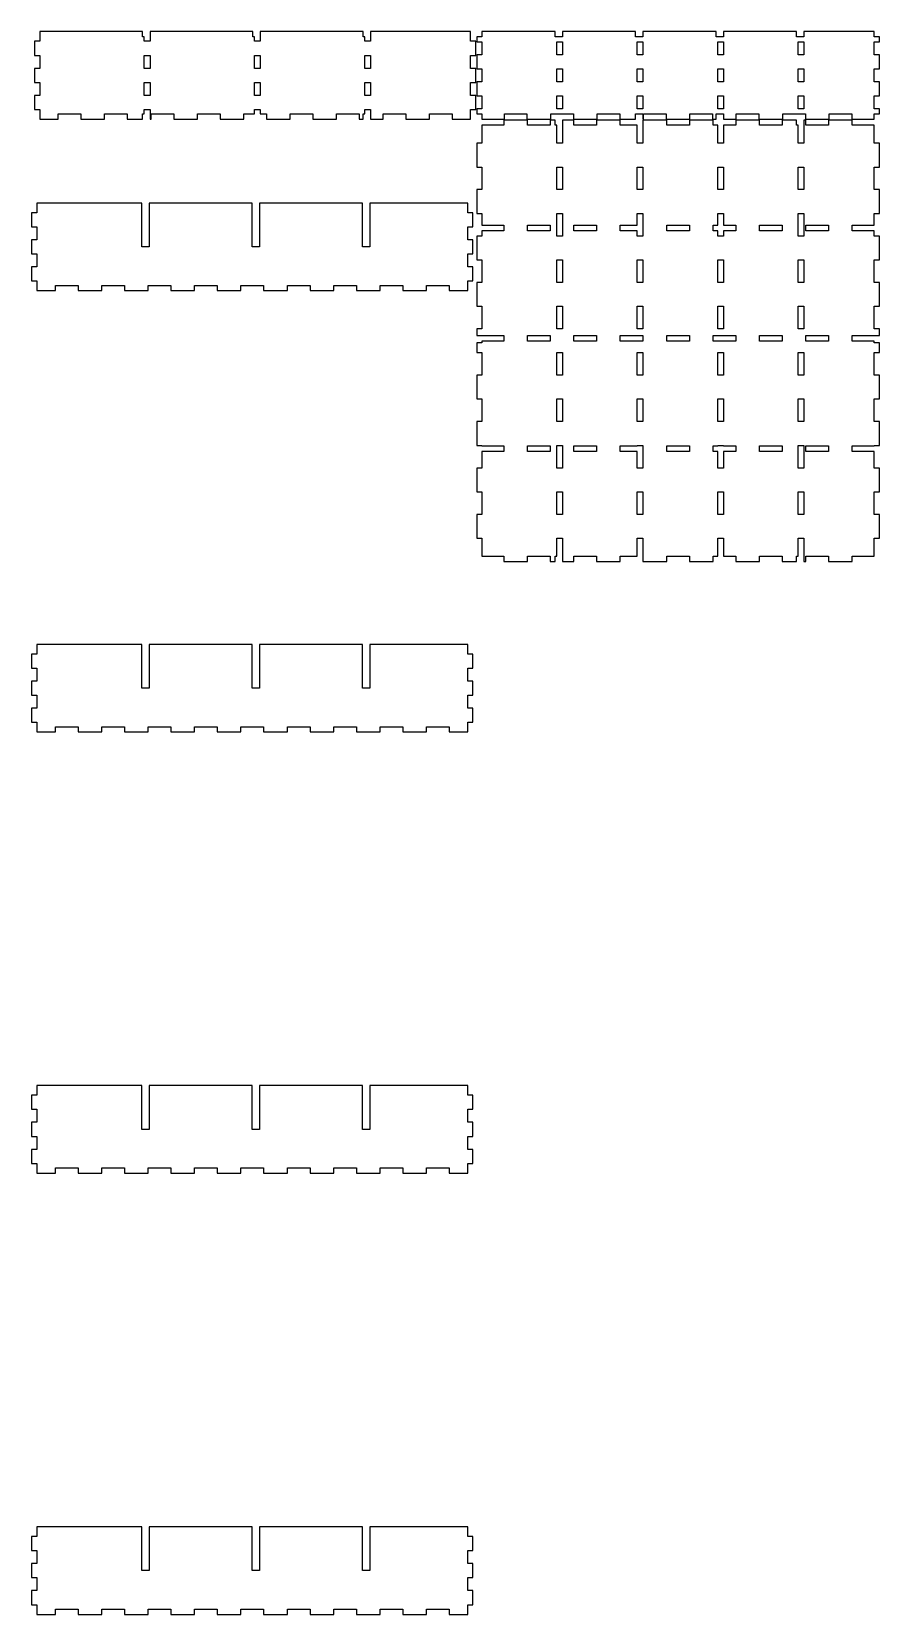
# Model space of a CAD drawing. Header units: metres. Extents: x -334 to 542, y -933 to -114.
# Drawn here: x -334 to 104, y -933 to -114 of the extents above; entities that cross this region are included whole.
import ezdxf

# ---------------------------------------------------------------- set-up
doc = ezdxf.new("R2010")
doc.units = ezdxf.units.M

msp = doc.modelspace()

# ---------------------------------------------------------------- linework, layer by layer
for p, q in [((-276.952, -114.125), (-330.215, -114.125)), ((-330.215, -114.125), (-330.215, -119.11)), ((-276.952, -116.785), (-276.952, -114.125)), ((-219.89, -114.125), (-273.152, -114.125)), ((-273.152, -114.125), (-273.152, -119.11)), ((-219.89, -116.785), (-219.89, -114.125)), ((-162.827, -114.125), (-216.09, -114.125)), ((-216.09, -114.125), (-216.09, -119.11)), ((-162.827, -116.785), (-162.827, -114.125)), ((-107.285, -114.125), (-159.027, -114.125)), ((-159.027, -114.125), (-159.027, -119.11)), ((-107.285, -119.11), (-107.285, -114.125)), ((-63.615, -114.125), (-101.465, -114.125)), ((-101.465, -114.125), (-101.465, -116.785)), ((-63.615, -116.785), (-63.615, -114.125)), ((-21.965, -114.125), (-59.815, -114.125)), ((-59.815, -114.125), (-59.815, -116.785)), ((-21.965, -116.785), (-21.965, -114.125)), ((19.685, -114.125), (-18.165, -114.125)), ((-18.165, -114.125), (-18.165, -116.785)), ((19.685, -116.785), (19.685, -114.125)), ((61.335, -114.125), (23.485, -114.125)), ((23.485, -114.125), (23.485, -116.785)), ((61.335, -116.785), (61.335, -114.125)), ((101.465, -114.125), (65.135, -114.125)), ((65.135, -114.125), (65.135, -116.785)), ((101.465, -116.785), (101.465, -114.125)), ((-330.215, -119.11), (-332.875, -119.11)), ((-332.875, -119.11), (-332.875, -126.39)), ((-276.092, -116.785), (-276.952, -116.785)), ((-276.092, -119.11), (-276.092, -116.785)), ((-273.152, -119.11), (-276.092, -119.11)), ((-219.03, -116.785), (-219.89, -116.785)), ((-219.03, -119.11), (-219.03, -116.785)), ((-216.09, -119.11), (-219.03, -119.11)), ((-161.967, -116.785), (-162.827, -116.785)), ((-161.967, -119.11), (-161.967, -116.785)), ((-159.027, -119.11), (-161.967, -119.11)), ((-104.625, -119.11), (-107.285, -119.11)), ((-104.625, -126.39), (-104.625, -119.11)), ((-101.465, -116.785), (-104.125, -116.785)), ((-104.125, -116.785), (-104.125, -119.39)), ((-104.125, -119.39), (-101.465, -119.39)), ((-101.465, -119.39), (-101.465, -126.11)), ((-59.815, -116.785), (-63.615, -116.785)), ((-62.755, -126.11), (-62.755, -119.39)), ((-62.755, -119.39), (-59.815, -119.39)), ((-59.815, -119.39), (-59.815, -126.11)), ((-18.165, -116.785), (-21.965, -116.785)), ((-21.105, -126.11), (-21.105, -119.39)), ((-21.105, -119.39), (-18.165, -119.39)), ((-18.165, -119.39), (-18.165, -126.11)), ((23.485, -116.785), (19.685, -116.785)), ((20.545, -126.11), (20.545, -119.39)), ((20.545, -119.39), (23.485, -119.39)), ((23.485, -119.39), (23.485, -126.11)), ((65.135, -116.785), (61.335, -116.785)), ((62.195, -126.11), (62.195, -119.39)), ((62.195, -119.39), (65.135, -119.39)), ((65.135, -119.39), (65.135, -126.11)), ((104.125, -116.785), (101.465, -116.785)), ((101.465, -126.11), (101.465, -119.39)), ((101.465, -119.39), (104.125, -119.39)), ((104.125, -119.39), (104.125, -116.785)), ((-332.875, -126.39), (-330.215, -126.39)), ((-330.215, -126.39), (-330.215, -133.11)), ((-276.092, -133.11), (-276.092, -126.39)), ((-276.092, -126.39), (-273.152, -126.39)), ((-273.152, -126.39), (-273.152, -133.11)), ((-219.03, -133.11), (-219.03, -126.39)), ((-219.03, -126.39), (-216.09, -126.39)), ((-216.09, -126.39), (-216.09, -133.11)), ((-161.967, -133.11), (-161.967, -126.39)), ((-161.967, -126.39), (-159.027, -126.39)), ((-159.027, -126.39), (-159.027, -133.11)), ((-107.285, -133.11), (-107.285, -126.39)), ((-107.285, -126.39), (-104.625, -126.39)), ((-101.465, -126.11), (-104.125, -126.11)), ((-104.125, -126.11), (-104.125, -133.39)), ((-59.815, -126.11), (-62.755, -126.11)), ((-18.165, -126.11), (-21.105, -126.11)), ((23.485, -126.11), (20.545, -126.11)), ((65.135, -126.11), (62.195, -126.11)), ((104.125, -126.11), (101.465, -126.11)), ((104.125, -133.39), (104.125, -126.11)), ((-330.215, -133.11), (-332.875, -133.11)), ((-332.875, -133.11), (-332.875, -140.39)), ((-273.152, -133.11), (-276.092, -133.11)), ((-216.09, -133.11), (-219.03, -133.11)), ((-159.027, -133.11), (-161.967, -133.11)), ((-104.625, -133.11), (-107.285, -133.11)), ((-104.625, -140.39), (-104.625, -133.11)), ((-104.125, -133.39), (-101.465, -133.39)), ((-101.465, -133.39), (-101.465, -140.11)), ((-62.755, -140.11), (-62.755, -133.39)), ((-62.755, -133.39), (-59.815, -133.39)), ((-59.815, -133.39), (-59.815, -140.11)), ((-21.105, -140.11), (-21.105, -133.39)), ((-21.105, -133.39), (-18.165, -133.39)), ((-18.165, -133.39), (-18.165, -140.11)), ((20.545, -140.11), (20.545, -133.39)), ((20.545, -133.39), (23.485, -133.39)), ((23.485, -133.39), (23.485, -140.11)), ((62.195, -140.11), (62.195, -133.39)), ((62.195, -133.39), (65.135, -133.39)), ((65.135, -133.39), (65.135, -140.11)), ((101.465, -140.11), (101.465, -133.39)), ((101.465, -133.39), (104.125, -133.39)), ((-332.875, -140.39), (-330.215, -140.39)), ((-330.215, -147.11), (-332.875, -147.11)), ((-332.875, -147.11), (-332.875, -154.39)), ((-330.215, -140.39), (-330.215, -147.11)), ((-276.092, -147.11), (-276.092, -140.39)), ((-276.092, -140.39), (-273.152, -140.39)), ((-273.152, -147.11), (-276.092, -147.11)), ((-273.152, -140.39), (-273.152, -147.11)), ((-219.03, -147.11), (-219.03, -140.39)), ((-219.03, -140.39), (-216.09, -140.39)), ((-216.09, -147.11), (-219.03, -147.11)), ((-216.09, -140.39), (-216.09, -147.11)), ((-161.967, -147.11), (-161.967, -140.39)), ((-161.967, -140.39), (-159.027, -140.39)), ((-159.027, -147.11), (-161.967, -147.11)), ((-159.027, -140.39), (-159.027, -147.11)), ((-107.285, -147.11), (-107.285, -140.39)), ((-107.285, -140.39), (-104.625, -140.39)), ((-104.625, -147.11), (-107.285, -147.11)), ((-104.625, -154.39), (-104.625, -147.11)), ((-101.465, -140.11), (-104.125, -140.11)), ((-104.125, -140.11), (-104.125, -147.39)), ((-59.815, -140.11), (-62.755, -140.11)), ((-18.165, -140.11), (-21.105, -140.11)), ((23.485, -140.11), (20.545, -140.11)), ((65.135, -140.11), (62.195, -140.11)), ((104.125, -140.11), (101.465, -140.11)), ((104.125, -147.39), (104.125, -140.11)), ((-332.875, -154.39), (-330.215, -154.39)), ((-330.215, -154.39), (-330.215, -159.375)), ((-276.092, -156.715), (-276.092, -154.39)), ((-276.092, -154.39), (-273.152, -154.39)), ((-273.152, -154.39), (-273.152, -159.375)), ((-219.03, -156.715), (-219.03, -154.39)), ((-219.03, -154.39), (-216.09, -154.39)), ((-216.09, -154.39), (-216.09, -156.715)), ((-161.967, -156.715), (-161.967, -154.39)), ((-161.967, -154.39), (-159.027, -154.39)), ((-159.027, -154.39), (-159.027, -159.375)), ((-107.285, -159.375), (-107.285, -154.39)), ((-107.285, -154.39), (-104.625, -154.39)), ((-104.125, -147.39), (-101.465, -147.39)), ((-101.465, -154.11), (-104.125, -154.11)), ((-104.125, -154.11), (-104.125, -156.715)), ((-101.465, -147.39), (-101.465, -154.11)), ((-62.755, -154.11), (-62.755, -147.39)), ((-62.755, -147.39), (-59.815, -147.39)), ((-59.815, -154.11), (-62.755, -154.11)), ((-59.815, -147.39), (-59.815, -154.11)), ((-21.105, -154.11), (-21.105, -147.39)), ((-21.105, -147.39), (-18.165, -147.39)), ((-18.165, -154.11), (-21.105, -154.11)), ((-18.165, -147.39), (-18.165, -154.11)), ((20.545, -154.11), (20.545, -147.39)), ((20.545, -147.39), (23.485, -147.39)), ((23.485, -154.11), (20.545, -154.11)), ((23.485, -147.39), (23.485, -154.11)), ((62.195, -154.11), (62.195, -147.39)), ((62.195, -147.39), (65.135, -147.39)), ((65.135, -154.11), (62.195, -154.11)), ((65.135, -147.39), (65.135, -154.11)), ((101.465, -154.11), (101.465, -147.39)), ((101.465, -147.39), (104.125, -147.39)), ((104.125, -154.11), (101.465, -154.11)), ((104.125, -156.715), (104.125, -154.11)), ((-330.215, -159.375), (-320.61, -159.375)), ((-320.61, -156.715), (-308.89, -156.715)), ((-320.61, -159.375), (-320.61, -156.715)), ((-308.89, -156.715), (-308.89, -159.375)), ((-308.89, -159.375), (-296.61, -159.375)), ((-296.61, -159.375), (-296.61, -156.715)), ((-296.61, -156.715), (-284.89, -156.715)), ((-284.89, -156.715), (-284.89, -159.375)), ((-284.89, -159.375), (-276.952, -159.375)), ((-276.952, -159.375), (-276.952, -156.715)), ((-276.952, -156.715), (-276.092, -156.715)), ((-273.152, -159.375), (-272.61, -159.375)), ((-272.61, -159.375), (-272.61, -156.715)), ((-272.61, -156.715), (-260.89, -156.715)), ((-260.89, -156.715), (-260.89, -159.375)), ((-260.89, -159.375), (-248.61, -159.375)), ((-248.61, -159.375), (-248.61, -156.715)), ((-248.61, -156.715), (-236.89, -156.715)), ((-236.89, -156.715), (-236.89, -159.375)), ((-236.89, -159.375), (-224.61, -159.375)), ((-224.61, -159.375), (-224.61, -156.715)), ((-224.61, -156.715), (-219.03, -156.715)), ((-216.09, -156.715), (-212.89, -156.715)), ((-212.89, -156.715), (-212.89, -159.375)), ((-212.89, -159.375), (-200.61, -159.375)), ((-200.61, -159.375), (-200.61, -156.715)), ((-200.61, -156.715), (-188.89, -156.715)), ((-188.89, -156.715), (-188.89, -159.375)), ((-188.89, -159.375), (-176.61, -159.375)), ((-176.61, -159.375), (-176.61, -156.715)), ((-176.61, -156.715), (-164.89, -156.715)), ((-164.89, -156.715), (-164.89, -159.375)), ((-164.89, -159.375), (-162.827, -159.375)), ((-162.827, -159.375), (-162.827, -156.715)), ((-162.827, -156.715), (-161.967, -156.715)), ((-159.027, -159.375), (-152.61, -159.375)), ((-152.61, -159.375), (-152.61, -156.715)), ((-152.61, -156.715), (-140.89, -156.715)), ((-140.89, -156.715), (-140.89, -159.375)), ((-140.89, -159.375), (-128.61, -159.375)), ((-128.61, -159.375), (-128.61, -156.715)), ((-128.61, -156.715), (-116.89, -156.715)), ((-116.89, -156.715), (-116.89, -159.375)), ((-116.89, -159.375), (-107.285, -159.375)), ((-104.125, -156.715), (-101.465, -156.715)), ((-101.465, -156.715), (-101.465, -159.375)), ((-101.465, -159.375), (-89.86, -159.375)), ((-90.14, -162.535), (-101.465, -162.535)), ((-101.465, -162.535), (-101.465, -171.86)), ((-77.86, -159.875), (-90.14, -159.875)), ((-90.14, -159.875), (-90.14, -162.535)), ((-89.86, -156.715), (-78.14, -156.715)), ((-89.86, -159.375), (-89.86, -156.715)), ((-78.14, -156.715), (-78.14, -159.375)), ((-78.14, -159.375), (-65.86, -159.375)), ((-77.86, -162.535), (-77.86, -159.875)), ((-66.14, -162.535), (-77.86, -162.535)), ((-63.615, -159.875), (-66.14, -159.875)), ((-66.14, -159.875), (-66.14, -162.535)), ((-65.86, -159.375), (-65.86, -156.715)), ((-65.86, -156.715), (-54.14, -156.715)), ((-63.615, -162.535), (-63.615, -159.875)), ((-62.755, -162.535), (-63.615, -162.535)), ((-62.755, -171.86), (-62.755, -162.535)), ((-53.86, -159.875), (-59.815, -159.875)), ((-59.815, -159.875), (-59.815, -171.86)), ((-54.14, -156.715), (-54.14, -159.375)), ((-54.14, -159.375), (-41.86, -159.375)), ((-53.86, -162.535), (-53.86, -159.875)), ((-42.14, -162.535), (-53.86, -162.535)), ((-29.86, -159.875), (-42.14, -159.875)), ((-42.14, -159.875), (-42.14, -162.535)), ((-41.86, -159.375), (-41.86, -156.715)), ((-41.86, -156.715), (-30.14, -156.715)), ((-30.14, -156.715), (-30.14, -159.375)), ((-30.14, -159.375), (-21.965, -159.375)), ((-29.86, -162.535), (-29.86, -159.875)), ((-21.105, -162.535), (-29.86, -162.535)), ((-21.965, -159.375), (-21.965, -156.715)), ((-21.965, -156.715), (-18.165, -156.715)), ((-21.105, -171.86), (-21.105, -162.535)), ((-18.165, -156.715), (-18.165, -159.375)), ((-18.165, -159.375), (-17.86, -159.375)), ((-18.14, -162.535), (-18.165, -162.535)), ((-18.165, -162.535), (-18.165, -171.86)), ((-5.86, -159.875), (-18.14, -159.875)), ((-18.14, -159.875), (-18.14, -162.535)), ((-17.86, -159.375), (-17.86, -156.715)), ((-17.86, -156.715), (-6.14, -156.715)), ((-6.14, -156.715), (-6.14, -159.375)), ((-6.14, -159.375), (6.14, -159.375)), ((-5.86, -162.535), (-5.86, -159.875)), ((5.86, -162.535), (-5.86, -162.535)), ((18.14, -159.875), (5.86, -159.875)), ((5.86, -159.875), (5.86, -162.535)), ((6.14, -159.375), (6.14, -156.715)), ((6.14, -156.715), (17.86, -156.715)), ((17.86, -156.715), (17.86, -159.375)), ((17.86, -159.375), (19.685, -159.375)), ((18.14, -162.535), (18.14, -159.875)), ((20.545, -162.535), (18.14, -162.535)), ((19.685, -159.375), (19.685, -156.715)), ((19.685, -156.715), (23.485, -156.715)), ((20.545, -171.86), (20.545, -162.535)), ((23.485, -156.715), (23.485, -159.375)), ((23.485, -159.375), (30.14, -159.375)), ((29.86, -162.535), (23.485, -162.535)), ((23.485, -162.535), (23.485, -171.86)), ((42.14, -159.875), (29.86, -159.875)), ((29.86, -159.875), (29.86, -162.535)), ((30.14, -159.375), (30.14, -156.715)), ((30.14, -156.715), (41.86, -156.715)), ((41.86, -156.715), (41.86, -159.375)), ((41.86, -159.375), (54.14, -159.375)), ((42.14, -162.535), (42.14, -159.875)), ((53.86, -162.535), (42.14, -162.535)), ((61.335, -159.875), (53.86, -159.875)), ((53.86, -159.875), (53.86, -162.535)), ((54.14, -159.375), (54.14, -156.715)), ((54.14, -156.715), (65.86, -156.715)), ((61.335, -162.535), (61.335, -159.875)), ((62.195, -162.535), (61.335, -162.535)), ((62.195, -171.86), (62.195, -162.535)), ((66.14, -159.875), (65.135, -159.875)), ((65.135, -159.875), (65.135, -171.86)), ((65.86, -156.715), (65.86, -159.375)), ((65.86, -159.375), (78.14, -159.375)), ((66.14, -162.535), (66.14, -159.875)), ((77.86, -162.535), (66.14, -162.535)), ((90.14, -159.875), (77.86, -159.875)), ((77.86, -159.875), (77.86, -162.535)), ((78.14, -159.375), (78.14, -156.715)), ((78.14, -156.715), (89.86, -156.715)), ((89.86, -156.715), (89.86, -159.375)), ((89.86, -159.375), (101.465, -159.375)), ((90.14, -162.535), (90.14, -159.875)), ((101.465, -162.535), (90.14, -162.535)), ((101.465, -159.375), (101.465, -156.715)), ((101.465, -156.715), (104.125, -156.715)), ((101.465, -171.86), (101.465, -162.535)), ((-101.465, -171.86), (-104.125, -171.86)), ((-104.125, -171.86), (-104.125, -184.14)), ((-59.815, -171.86), (-62.755, -171.86)), ((-18.165, -171.86), (-21.105, -171.86)), ((23.485, -171.86), (20.545, -171.86)), ((65.135, -171.86), (62.195, -171.86)), ((104.125, -171.86), (101.465, -171.86)), ((104.125, -184.14), (104.125, -171.86)), ((-104.125, -184.14), (-101.465, -184.14)), ((-101.465, -184.14), (-101.465, -195.86)), ((-62.755, -195.86), (-62.755, -184.14)), ((-62.755, -184.14), (-59.815, -184.14)), ((-59.815, -184.14), (-59.815, -195.86)), ((-21.105, -195.86), (-21.105, -184.14)), ((-21.105, -184.14), (-18.165, -184.14)), ((-18.165, -184.14), (-18.165, -195.86)), ((20.545, -195.86), (20.545, -184.14)), ((20.545, -184.14), (23.485, -184.14)), ((23.485, -184.14), (23.485, -195.86)), ((62.195, -195.86), (62.195, -184.14)), ((62.195, -184.14), (65.135, -184.14)), ((65.135, -184.14), (65.135, -195.86)), ((101.465, -195.86), (101.465, -184.14)), ((101.465, -184.14), (104.125, -184.14)), ((-101.465, -195.86), (-104.125, -195.86)), ((-104.125, -195.86), (-104.125, -208.14)), ((-59.815, -195.86), (-62.755, -195.86)), ((-18.165, -195.86), (-21.105, -195.86)), ((23.485, -195.86), (20.545, -195.86)), ((65.135, -195.86), (62.195, -195.86)), ((104.125, -195.86), (101.465, -195.86)), ((104.125, -208.14), (104.125, -195.86)), ((-277.312, -202.825), (-331.715, -202.825)), ((-331.715, -202.825), (-331.715, -207.81)), ((-277.312, -225.45), (-277.312, -202.825)), ((-220.25, -202.825), (-273.512, -202.825)), ((-273.512, -202.825), (-273.512, -225.45)), ((-220.25, -225.45), (-220.25, -202.825)), ((-163.188, -202.825), (-216.45, -202.825)), ((-216.45, -202.825), (-216.45, -225.45)), ((-163.188, -225.45), (-163.188, -202.825)), ((-108.785, -202.825), (-159.388, -202.825)), ((-159.388, -202.825), (-159.388, -225.45)), ((-108.785, -207.81), (-108.785, -202.825)), ((-331.715, -207.81), (-334.375, -207.81)), ((-334.375, -207.81), (-334.375, -215.09)), ((-106.125, -207.81), (-108.785, -207.81)), ((-106.125, -215.09), (-106.125, -207.81)), ((-104.125, -208.14), (-101.465, -208.14)), ((-101.465, -208.14), (-101.465, -214.277)), ((-62.755, -219.86), (-62.755, -208.14)), ((-62.755, -208.14), (-59.815, -208.14)), ((-59.815, -208.14), (-59.815, -219.86)), ((-21.105, -214.277), (-21.105, -208.14)), ((-21.105, -208.14), (-18.165, -208.14)), ((-18.165, -208.14), (-18.165, -214.277)), ((20.545, -214.277), (20.545, -208.14)), ((20.545, -208.14), (23.485, -208.14)), ((23.485, -208.14), (23.485, -214.277)), ((62.195, -219.86), (62.195, -208.14)), ((62.195, -208.14), (65.135, -208.14)), ((65.135, -208.14), (65.135, -219.86)), ((101.465, -214.278), (101.465, -208.14)), ((101.465, -208.14), (104.125, -208.14)), ((-334.375, -215.09), (-331.715, -215.09)), ((-331.715, -215.09), (-331.715, -221.81)), ((-108.785, -221.81), (-108.785, -215.09)), ((-108.785, -215.09), (-106.125, -215.09)), ((-101.465, -219.86), (-104.125, -219.86)), ((-104.125, -219.86), (-104.125, -232.14)), ((-101.465, -214.277), (-90.14, -214.277)), ((-90.14, -217.217), (-101.465, -217.217)), ((-101.465, -217.217), (-101.465, -219.86)), ((-90.14, -214.277), (-90.14, -217.217)), ((-77.86, -217.217), (-77.86, -214.277)), ((-77.86, -214.277), (-66.14, -214.277)), ((-66.14, -217.217), (-77.86, -217.217)), ((-66.14, -214.277), (-66.14, -217.217)), ((-59.815, -219.86), (-62.755, -219.86)), ((-53.86, -217.217), (-53.86, -214.277)), ((-53.86, -214.277), (-42.14, -214.277)), ((-42.14, -217.217), (-53.86, -217.217)), ((-42.14, -214.277), (-42.14, -217.217)), ((-29.86, -217.217), (-29.86, -214.277)), ((-29.86, -214.277), (-21.105, -214.277)), ((-21.105, -217.217), (-29.86, -217.217)), ((-21.105, -219.86), (-21.105, -217.217)), ((-18.165, -219.86), (-21.105, -219.86)), ((-18.165, -214.277), (-18.14, -214.277)), ((-18.14, -217.217), (-18.165, -217.217)), ((-18.165, -217.217), (-18.165, -219.86)), ((-18.14, -214.277), (-18.14, -217.217)), ((-5.86, -217.217), (-5.86, -214.277)), ((-5.86, -214.277), (5.86, -214.277)), ((5.86, -217.217), (-5.86, -217.217)), ((5.86, -214.277), (5.86, -217.217)), ((18.14, -217.217), (18.14, -214.277)), ((18.14, -214.277), (20.545, -214.277)), ((20.545, -217.217), (18.14, -217.217)), ((20.545, -219.86), (20.545, -217.217)), ((23.485, -219.86), (20.545, -219.86)), ((23.485, -214.277), (29.86, -214.277)), ((29.86, -217.217), (23.485, -217.217)), ((23.485, -217.217), (23.485, -219.86)), ((29.86, -214.277), (29.86, -217.217)), ((42.14, -217.217), (42.14, -214.277)), ((42.14, -214.277), (53.86, -214.277)), ((53.86, -217.217), (42.14, -217.217)), ((53.86, -214.277), (53.86, -217.217)), ((65.135, -219.86), (62.195, -219.86)), ((66.14, -217.217), (66.14, -214.278)), ((66.14, -214.278), (77.86, -214.278)), ((77.86, -217.217), (66.14, -217.217)), ((77.86, -214.278), (77.86, -217.217)), ((90.14, -217.217), (90.14, -214.278)), ((90.14, -214.278), (101.465, -214.278)), ((101.465, -217.217), (90.14, -217.217)), ((101.465, -219.86), (101.465, -217.217)), ((104.125, -219.86), (101.465, -219.86)), ((104.125, -232.14), (104.125, -219.86)), ((-331.715, -221.81), (-334.375, -221.81)), ((-334.375, -221.81), (-334.375, -229.09)), ((-334.375, -229.09), (-331.715, -229.09)), ((-331.715, -229.09), (-331.715, -235.81)), ((-273.512, -225.45), (-277.312, -225.45)), ((-216.45, -225.45), (-220.25, -225.45)), ((-159.388, -225.45), (-163.188, -225.45)), ((-106.125, -221.81), (-108.785, -221.81)), ((-108.785, -235.81), (-108.785, -229.09)), ((-108.785, -229.09), (-106.125, -229.09)), ((-106.125, -229.09), (-106.125, -221.81)), ((-331.715, -235.81), (-334.375, -235.81)), ((-334.375, -235.81), (-334.375, -243.09)), ((-106.125, -235.81), (-108.785, -235.81)), ((-106.125, -243.09), (-106.125, -235.81)), ((-104.125, -232.14), (-101.465, -232.14)), ((-101.465, -232.14), (-101.465, -243.86)), ((-62.755, -243.86), (-62.755, -232.14)), ((-62.755, -232.14), (-59.815, -232.14)), ((-59.815, -232.14), (-59.815, -243.86)), ((-21.105, -243.86), (-21.105, -232.14)), ((-21.105, -232.14), (-18.165, -232.14)), ((-18.165, -232.14), (-18.165, -243.86)), ((20.545, -243.86), (20.545, -232.14)), ((20.545, -232.14), (23.485, -232.14)), ((23.485, -232.14), (23.485, -243.86)), ((62.195, -243.86), (62.195, -232.14)), ((62.195, -232.14), (65.135, -232.14)), ((65.135, -232.14), (65.135, -243.86)), ((101.465, -243.86), (101.465, -232.14)), ((101.465, -232.14), (104.125, -232.14)), ((-334.375, -243.09), (-331.715, -243.09)), ((-331.715, -243.09), (-331.715, -248.075)), ((-322.11, -245.415), (-310.39, -245.415)), ((-322.11, -248.075), (-322.11, -245.415)), ((-310.39, -245.415), (-310.39, -248.075)), ((-298.11, -248.075), (-298.11, -245.415)), ((-298.11, -245.415), (-286.39, -245.415)), ((-286.39, -245.415), (-286.39, -248.075)), ((-274.11, -248.075), (-274.11, -245.415)), ((-274.11, -245.415), (-262.39, -245.415)), ((-262.39, -245.415), (-262.39, -248.075)), ((-250.11, -248.075), (-250.11, -245.415)), ((-250.11, -245.415), (-238.39, -245.415)), ((-238.39, -245.415), (-238.39, -248.075)), ((-226.11, -248.075), (-226.11, -245.415)), ((-226.11, -245.415), (-214.39, -245.415)), ((-214.39, -245.415), (-214.39, -248.075)), ((-202.11, -248.075), (-202.11, -245.415)), ((-202.11, -245.415), (-190.39, -245.415)), ((-190.39, -245.415), (-190.39, -248.075)), ((-178.11, -248.075), (-178.11, -245.415)), ((-178.11, -245.415), (-166.39, -245.415)), ((-166.39, -245.415), (-166.39, -248.075)), ((-154.11, -248.075), (-154.11, -245.415)), ((-154.11, -245.415), (-142.39, -245.415)), ((-142.39, -245.415), (-142.39, -248.075)), ((-130.11, -248.075), (-130.11, -245.415)), ((-130.11, -245.415), (-118.39, -245.415)), ((-118.39, -245.415), (-118.39, -248.075)), ((-108.785, -248.075), (-108.785, -243.09)), ((-108.785, -243.09), (-106.125, -243.09)), ((-101.465, -243.86), (-104.125, -243.86)), ((-104.125, -243.86), (-104.125, -256.14)), ((-59.815, -243.86), (-62.755, -243.86)), ((-18.165, -243.86), (-21.105, -243.86)), ((23.485, -243.86), (20.545, -243.86)), ((65.135, -243.86), (62.195, -243.86)), ((104.125, -243.86), (101.465, -243.86)), ((104.125, -256.14), (104.125, -243.86)), ((-331.715, -248.075), (-322.11, -248.075)), ((-310.39, -248.075), (-298.11, -248.075)), ((-286.39, -248.075), (-274.11, -248.075)), ((-262.39, -248.075), (-250.11, -248.075)), ((-238.39, -248.075), (-226.11, -248.075)), ((-214.39, -248.075), (-202.11, -248.075)), ((-190.39, -248.075), (-178.11, -248.075)), ((-166.39, -248.075), (-154.11, -248.075)), ((-142.39, -248.075), (-130.11, -248.075)), ((-118.39, -248.075), (-108.785, -248.075)), ((-104.125, -256.14), (-101.465, -256.14)), ((-101.465, -256.14), (-101.465, -267.86)), ((-62.755, -267.86), (-62.755, -256.14)), ((-62.755, -256.14), (-59.815, -256.14)), ((-59.815, -256.14), (-59.815, -267.86)), ((-21.105, -267.86), (-21.105, -256.14)), ((-21.105, -256.14), (-18.165, -256.14)), ((-18.165, -256.14), (-18.165, -267.86)), ((20.545, -267.86), (20.545, -256.14)), ((20.545, -256.14), (23.485, -256.14)), ((23.485, -256.14), (23.485, -267.86)), ((62.195, -267.86), (62.195, -256.14)), ((62.195, -256.14), (65.135, -256.14)), ((65.135, -256.14), (65.135, -267.86)), ((101.465, -267.86), (101.465, -256.14)), ((101.465, -256.14), (104.125, -256.14)), ((-101.465, -267.86), (-104.125, -267.86)), ((-104.125, -267.86), (-104.125, -271.34)), ((-59.815, -267.86), (-62.755, -267.86)), ((-18.165, -267.86), (-21.105, -267.86)), ((23.485, -267.86), (20.545, -267.86)), ((65.135, -267.86), (62.195, -267.86)), ((104.125, -267.86), (101.465, -267.86)), ((104.125, -271.34), (104.125, -267.86)), ((-104.125, -271.34), (-90.14, -271.34)), ((-101.465, -275.14), (-104.125, -275.14)), ((-104.125, -275.14), (-104.125, -280.14)), ((-90.14, -274.28), (-101.465, -274.28)), ((-101.465, -274.28), (-101.465, -275.14)), ((-90.14, -271.34), (-90.14, -274.28)), ((-77.86, -274.28), (-77.86, -271.34)), ((-77.86, -271.34), (-66.14, -271.34)), ((-66.14, -274.28), (-77.86, -274.28)), ((-66.14, -271.34), (-66.14, -274.28)), ((-53.86, -274.28), (-53.86, -271.34)), ((-53.86, -271.34), (-42.14, -271.34)), ((-42.14, -274.28), (-53.86, -274.28)), ((-42.14, -271.34), (-42.14, -274.28)), ((-29.86, -274.28), (-29.86, -271.34)), ((-29.86, -271.34), (-18.14, -271.34)), ((-18.14, -274.28), (-29.86, -274.28)), ((-18.14, -271.34), (-18.14, -274.28)), ((-5.86, -274.28), (-5.86, -271.34)), ((-5.86, -271.34), (5.86, -271.34)), ((5.86, -274.28), (-5.86, -274.28)), ((5.86, -271.34), (5.86, -274.28)), ((18.14, -274.28), (18.14, -271.34)), ((18.14, -271.34), (29.86, -271.34)), ((29.86, -274.28), (18.14, -274.28)), ((29.86, -271.34), (29.86, -274.28)), ((42.14, -274.28), (42.14, -271.34)), ((42.14, -271.34), (53.86, -271.34)), ((53.86, -274.28), (42.14, -274.28)), ((53.86, -271.34), (53.86, -274.28)), ((66.14, -274.28), (66.14, -271.34)), ((66.14, -271.34), (77.86, -271.34)), ((77.86, -274.28), (66.14, -274.28)), ((77.86, -271.34), (77.86, -274.28)), ((90.14, -274.28), (90.14, -271.34)), ((90.14, -271.34), (104.125, -271.34)), ((101.465, -274.28), (90.14, -274.28)), ((101.465, -275.14), (101.465, -274.28)), ((104.125, -275.14), (101.465, -275.14)), ((104.125, -280.14), (104.125, -275.14)), ((-104.125, -280.14), (-101.465, -280.14)), ((-101.465, -280.14), (-101.465, -291.86)), ((-62.755, -291.86), (-62.755, -280.14)), ((-62.755, -280.14), (-59.815, -280.14)), ((-59.815, -280.14), (-59.815, -291.86)), ((-21.105, -291.86), (-21.105, -280.14)), ((-21.105, -280.14), (-18.165, -280.14)), ((-18.165, -280.14), (-18.165, -291.86)), ((20.545, -291.86), (20.545, -280.14)), ((20.545, -280.14), (23.485, -280.14)), ((23.485, -280.14), (23.485, -291.86)), ((62.195, -291.86), (62.195, -280.14)), ((62.195, -280.14), (65.135, -280.14)), ((65.135, -280.14), (65.135, -291.86)), ((101.465, -291.86), (101.465, -280.14)), ((101.465, -280.14), (104.125, -280.14)), ((-101.465, -291.86), (-104.125, -291.86)), ((-104.125, -291.86), (-104.125, -304.14)), ((-59.815, -291.86), (-62.755, -291.86)), ((-18.165, -291.86), (-21.105, -291.86)), ((23.485, -291.86), (20.545, -291.86)), ((65.135, -291.86), (62.195, -291.86)), ((104.125, -291.86), (101.465, -291.86)), ((104.125, -304.14), (104.125, -291.86)), ((-104.125, -304.14), (-101.465, -304.14)), ((-101.465, -304.14), (-101.465, -315.86)), ((-62.755, -315.86), (-62.755, -304.14)), ((-62.755, -304.14), (-59.815, -304.14)), ((-59.815, -304.14), (-59.815, -315.86)), ((-21.105, -315.86), (-21.105, -304.14)), ((-21.105, -304.14), (-18.165, -304.14)), ((-18.165, -304.14), (-18.165, -315.86)), ((20.545, -315.86), (20.545, -304.14)), ((20.545, -304.14), (23.485, -304.14)), ((23.485, -304.14), (23.485, -315.86)), ((62.195, -315.86), (62.195, -304.14)), ((62.195, -304.14), (65.135, -304.14)), ((65.135, -304.14), (65.135, -315.86)), ((101.465, -315.86), (101.465, -304.14)), ((101.465, -304.14), (104.125, -304.14)), ((-101.465, -315.86), (-104.125, -315.86)), ((-104.125, -315.86), (-104.125, -328.14)), ((-59.815, -315.86), (-62.755, -315.86)), ((-18.165, -315.86), (-21.105, -315.86)), ((23.485, -315.86), (20.545, -315.86)), ((65.135, -315.86), (62.195, -315.86)), ((104.125, -315.86), (101.465, -315.86)), ((104.125, -328.14), (104.125, -315.86)), ((-104.125, -328.14), (-101.465, -328.14)), ((-101.465, -328.14), (-101.465, -328.402)), ((-101.465, -328.402), (-90.14, -328.402)), ((-90.14, -331.342), (-101.465, -331.342)), ((-101.465, -331.342), (-101.465, -339.86)), ((-90.14, -328.402), (-90.14, -331.342)), ((-77.86, -331.342), (-77.86, -328.402)), ((-77.86, -328.402), (-66.14, -328.402)), ((-66.14, -331.342), (-77.86, -331.342)), ((-66.14, -328.402), (-66.14, -331.342)), ((-62.755, -339.86), (-62.755, -328.14)), ((-62.755, -328.14), (-59.815, -328.14)), ((-59.815, -328.14), (-59.815, -339.86)), ((-53.86, -331.342), (-53.86, -328.402)), ((-53.86, -328.402), (-42.14, -328.402)), ((-42.14, -331.342), (-53.86, -331.342)), ((-42.14, -328.402), (-42.14, -331.342)), ((-29.86, -331.342), (-29.86, -328.402)), ((-29.86, -328.402), (-21.105, -328.402)), ((-21.105, -331.342), (-29.86, -331.342)), ((-21.105, -328.402), (-21.105, -328.14)), ((-21.105, -328.14), (-18.165, -328.14)), ((-21.105, -339.86), (-21.105, -331.342)), ((-18.165, -328.14), (-18.165, -328.402)), ((-18.165, -328.402), (-18.14, -328.402)), ((-18.14, -331.342), (-18.165, -331.342)), ((-18.165, -331.342), (-18.165, -339.86)), ((-18.14, -328.402), (-18.14, -331.342)), ((-5.86, -331.342), (-5.86, -328.402)), ((-5.86, -328.402), (5.86, -328.402)), ((5.86, -331.342), (-5.86, -331.342)), ((5.86, -328.402), (5.86, -331.342)), ((18.14, -331.342), (18.14, -328.402)), ((18.14, -328.402), (20.545, -328.402)), ((20.545, -331.342), (18.14, -331.342)), ((20.545, -328.402), (20.545, -328.14)), ((20.545, -328.14), (23.485, -328.14)), ((20.545, -339.86), (20.545, -331.342)), ((23.485, -328.14), (23.485, -328.402)), ((23.485, -328.402), (29.86, -328.402)), ((29.86, -331.342), (23.485, -331.342)), ((23.485, -331.342), (23.485, -339.86)), ((29.86, -328.402), (29.86, -331.342)), ((42.14, -331.342), (42.14, -328.402)), ((42.14, -328.402), (53.86, -328.402)), ((53.86, -331.342), (42.14, -331.342)), ((53.86, -328.402), (53.86, -331.342)), ((62.195, -339.86), (62.195, -328.14)), ((62.195, -328.14), (65.135, -328.14)), ((65.135, -328.14), (65.135, -339.86)), ((66.14, -331.342), (66.14, -328.402)), ((66.14, -328.402), (77.86, -328.402)), ((77.86, -331.342), (66.14, -331.342)), ((77.86, -328.402), (77.86, -331.342)), ((90.14, -331.342), (90.14, -328.402)), ((90.14, -328.402), (101.465, -328.402)), ((101.465, -331.342), (90.14, -331.342)), ((101.465, -328.402), (101.465, -328.14)), ((101.465, -328.14), (104.125, -328.14)), ((101.465, -339.86), (101.465, -331.342)), ((-101.465, -339.86), (-104.125, -339.86)), ((-104.125, -339.86), (-104.125, -352.14)), ((-59.815, -339.86), (-62.755, -339.86)), ((-18.165, -339.86), (-21.105, -339.86)), ((23.485, -339.86), (20.545, -339.86)), ((65.135, -339.86), (62.195, -339.86)), ((104.125, -339.86), (101.465, -339.86)), ((104.125, -352.14), (104.125, -339.86)), ((-104.125, -352.14), (-101.465, -352.14)), ((-101.465, -352.14), (-101.465, -363.86)), ((-62.755, -363.86), (-62.755, -352.14)), ((-62.755, -352.14), (-59.815, -352.14)), ((-59.815, -352.14), (-59.815, -363.86)), ((-21.105, -363.86), (-21.105, -352.14)), ((-21.105, -352.14), (-18.165, -352.14)), ((-18.165, -352.14), (-18.165, -363.86)), ((20.545, -363.86), (20.545, -352.14)), ((20.545, -352.14), (23.485, -352.14)), ((23.485, -352.14), (23.485, -363.86)), ((62.195, -363.86), (62.195, -352.14)), ((62.195, -352.14), (65.135, -352.14)), ((65.135, -352.14), (65.135, -363.86)), ((101.465, -363.86), (101.465, -352.14)), ((101.465, -352.14), (104.125, -352.14)), ((-101.465, -363.86), (-104.125, -363.86)), ((-104.125, -363.86), (-104.125, -376.14)), ((-59.815, -363.86), (-62.755, -363.86)), ((-18.165, -363.86), (-21.105, -363.86)), ((23.485, -363.86), (20.545, -363.86)), ((65.135, -363.86), (62.195, -363.86)), ((104.125, -363.86), (101.465, -363.86)), ((104.125, -376.14), (104.125, -363.86)), ((-104.125, -376.14), (-101.465, -376.14)), ((-101.465, -376.14), (-101.465, -385.465)), ((-62.755, -385.465), (-62.755, -376.14)), ((-62.755, -376.14), (-59.815, -376.14)), ((-59.815, -376.14), (-59.815, -388.125)), ((-21.105, -385.465), (-21.105, -376.14)), ((-21.105, -376.14), (-18.165, -376.14)), ((-18.165, -376.14), (-18.165, -385.465)), ((20.545, -385.465), (20.545, -376.14)), ((20.545, -376.14), (23.485, -376.14)), ((23.485, -376.14), (23.485, -385.465)), ((62.195, -385.465), (62.195, -376.14)), ((62.195, -376.14), (65.135, -376.14)), ((65.135, -376.14), (65.135, -388.125)), ((101.465, -385.465), (101.465, -376.14)), ((101.465, -376.14), (104.125, -376.14)), ((-101.465, -385.465), (-90.14, -385.465)), ((-90.14, -385.465), (-90.14, -388.125)), ((-90.14, -388.125), (-77.86, -388.125)), ((-77.86, -385.465), (-66.14, -385.465)), ((-77.86, -388.125), (-77.86, -385.465)), ((-66.14, -385.465), (-66.14, -388.125)), ((-66.14, -388.125), (-63.615, -388.125)), ((-63.615, -388.125), (-63.615, -385.465)), ((-63.615, -385.465), (-62.755, -385.465)), ((-59.815, -388.125), (-53.86, -388.125)), ((-53.86, -388.125), (-53.86, -385.465)), ((-53.86, -385.465), (-42.14, -385.465)), ((-42.14, -385.465), (-42.14, -388.125)), ((-42.14, -388.125), (-29.86, -388.125)), ((-29.86, -388.125), (-29.86, -385.465)), ((-29.86, -385.465), (-21.105, -385.465)), ((-18.165, -385.465), (-18.14, -385.465)), ((-18.14, -385.465), (-18.14, -388.125)), ((-18.14, -388.125), (-5.86, -388.125)), ((-5.86, -388.125), (-5.86, -385.465)), ((-5.86, -385.465), (5.86, -385.465)), ((5.86, -385.465), (5.86, -388.125)), ((5.86, -388.125), (18.14, -388.125)), ((18.14, -388.125), (18.14, -385.465)), ((18.14, -385.465), (20.545, -385.465)), ((23.485, -385.465), (29.86, -385.465)), ((29.86, -385.465), (29.86, -388.125)), ((29.86, -388.125), (42.14, -388.125)), ((42.14, -388.125), (42.14, -385.465)), ((42.14, -385.465), (53.86, -385.465)), ((53.86, -385.465), (53.86, -388.125)), ((53.86, -388.125), (61.335, -388.125)), ((61.335, -388.125), (61.335, -385.465)), ((61.335, -385.465), (62.195, -385.465)), ((65.135, -388.125), (66.14, -388.125)), ((66.14, -388.125), (66.14, -385.465)), ((66.14, -385.465), (77.86, -385.465)), ((77.86, -385.465), (77.86, -388.125)), ((77.86, -388.125), (90.14, -388.125)), ((90.14, -388.125), (90.14, -385.465)), ((90.14, -385.465), (101.465, -385.465)), ((-277.312, -431.075), (-331.715, -431.075)), ((-331.715, -431.075), (-331.715, -436.06)), ((-277.312, -453.7), (-277.312, -431.075)), ((-220.25, -431.075), (-273.512, -431.075)), ((-273.512, -431.075), (-273.512, -453.7)), ((-220.25, -453.7), (-220.25, -431.075)), ((-163.188, -431.075), (-216.45, -431.075)), ((-216.45, -431.075), (-216.45, -453.7)), ((-163.188, -453.7), (-163.188, -431.075)), ((-108.785, -431.075), (-159.388, -431.075)), ((-159.388, -431.075), (-159.388, -453.7)), ((-108.785, -436.06), (-108.785, -431.075)), ((-331.715, -436.06), (-334.375, -436.06)), ((-334.375, -436.06), (-334.375, -443.34)), ((-106.125, -436.06), (-108.785, -436.06)), ((-106.125, -443.34), (-106.125, -436.06)), ((-334.375, -443.34), (-331.715, -443.34)), ((-331.715, -450.06), (-334.375, -450.06)), ((-334.375, -450.06), (-334.375, -457.34)), ((-331.715, -443.34), (-331.715, -450.06)), ((-108.785, -450.06), (-108.785, -443.34)), ((-108.785, -443.34), (-106.125, -443.34)), ((-106.125, -450.06), (-108.785, -450.06)), ((-106.125, -457.34), (-106.125, -450.06)), ((-334.375, -457.34), (-331.715, -457.34)), ((-331.715, -457.34), (-331.715, -464.06)), ((-273.512, -453.7), (-277.312, -453.7)), ((-216.45, -453.7), (-220.25, -453.7)), ((-159.388, -453.7), (-163.188, -453.7)), ((-108.785, -464.06), (-108.785, -457.34)), ((-108.785, -457.34), (-106.125, -457.34)), ((-331.715, -464.06), (-334.375, -464.06)), ((-334.375, -464.06), (-334.375, -471.34)), ((-106.125, -464.06), (-108.785, -464.06)), ((-106.125, -471.34), (-106.125, -464.06)), ((-334.375, -471.34), (-331.715, -471.34)), ((-331.715, -471.34), (-331.715, -476.325)), ((-322.11, -473.665), (-310.39, -473.665)), ((-322.11, -476.325), (-322.11, -473.665)), ((-310.39, -473.665), (-310.39, -476.325)), ((-298.11, -476.325), (-298.11, -473.665)), ((-298.11, -473.665), (-286.39, -473.665)), ((-286.39, -473.665), (-286.39, -476.325)), ((-274.11, -476.325), (-274.11, -473.665)), ((-274.11, -473.665), (-262.39, -473.665)), ((-262.39, -473.665), (-262.39, -476.325)), ((-250.11, -476.325), (-250.11, -473.665)), ((-250.11, -473.665), (-238.39, -473.665)), ((-238.39, -473.665), (-238.39, -476.325)), ((-226.11, -476.325), (-226.11, -473.665)), ((-226.11, -473.665), (-214.39, -473.665)), ((-214.39, -473.665), (-214.39, -476.325)), ((-202.11, -476.325), (-202.11, -473.665)), ((-202.11, -473.665), (-190.39, -473.665)), ((-190.39, -473.665), (-190.39, -476.325)), ((-178.11, -476.325), (-178.11, -473.665)), ((-178.11, -473.665), (-166.39, -473.665)), ((-166.39, -473.665), (-166.39, -476.325)), ((-154.11, -476.325), (-154.11, -473.665)), ((-154.11, -473.665), (-142.39, -473.665)), ((-142.39, -473.665), (-142.39, -476.325)), ((-130.11, -476.325), (-130.11, -473.665)), ((-130.11, -473.665), (-118.39, -473.665)), ((-118.39, -473.665), (-118.39, -476.325)), ((-108.785, -476.325), (-108.785, -471.34)), ((-108.785, -471.34), (-106.125, -471.34)), ((-331.715, -476.325), (-322.11, -476.325)), ((-310.39, -476.325), (-298.11, -476.325)), ((-286.39, -476.325), (-274.11, -476.325)), ((-262.39, -476.325), (-250.11, -476.325)), ((-238.39, -476.325), (-226.11, -476.325)), ((-214.39, -476.325), (-202.11, -476.325)), ((-190.39, -476.325), (-178.11, -476.325)), ((-166.39, -476.325), (-154.11, -476.325)), ((-142.39, -476.325), (-130.11, -476.325)), ((-118.39, -476.325), (-108.785, -476.325)), ((-277.312, -659.325), (-331.715, -659.325)), ((-331.715, -659.325), (-331.715, -664.31)), ((-277.312, -681.95), (-277.312, -659.325)), ((-220.25, -659.325), (-273.512, -659.325)), ((-273.512, -659.325), (-273.512, -681.95)), ((-220.25, -681.95), (-220.25, -659.325)), ((-163.188, -659.325), (-216.45, -659.325)), ((-216.45, -659.325), (-216.45, -681.95)), ((-163.188, -681.95), (-163.188, -659.325)), ((-108.785, -659.325), (-159.388, -659.325)), ((-159.388, -659.325), (-159.388, -681.95)), ((-108.785, -664.31), (-108.785, -659.325)), ((-331.715, -664.31), (-334.375, -664.31)), ((-334.375, -664.31), (-334.375, -671.59)), ((-106.125, -664.31), (-108.785, -664.31)), ((-106.125, -671.59), (-106.125, -664.31)), ((-334.375, -671.59), (-331.715, -671.59)), ((-331.715, -678.31), (-334.375, -678.31)), ((-334.375, -678.31), (-334.375, -685.59)), ((-331.715, -671.59), (-331.715, -678.31)), ((-108.785, -678.31), (-108.785, -671.59)), ((-108.785, -671.59), (-106.125, -671.59)), ((-106.125, -678.31), (-108.785, -678.31)), ((-106.125, -685.59), (-106.125, -678.31)), ((-334.375, -685.59), (-331.715, -685.59)), ((-331.715, -685.59), (-331.715, -692.31)), ((-273.512, -681.95), (-277.312, -681.95)), ((-216.45, -681.95), (-220.25, -681.95)), ((-159.388, -681.95), (-163.188, -681.95)), ((-108.785, -692.31), (-108.785, -685.59)), ((-108.785, -685.59), (-106.125, -685.59)), ((-331.715, -692.31), (-334.375, -692.31)), ((-334.375, -692.31), (-334.375, -699.59)), ((-106.125, -692.31), (-108.785, -692.31)), ((-106.125, -699.59), (-106.125, -692.31)), ((-334.375, -699.59), (-331.715, -699.59)), ((-331.715, -699.59), (-331.715, -704.575)), ((-322.11, -701.915), (-310.39, -701.915)), ((-322.11, -704.575), (-322.11, -701.915)), ((-310.39, -701.915), (-310.39, -704.575)), ((-298.11, -704.575), (-298.11, -701.915)), ((-298.11, -701.915), (-286.39, -701.915)), ((-286.39, -701.915), (-286.39, -704.575)), ((-274.11, -704.575), (-274.11, -701.915)), ((-274.11, -701.915), (-262.39, -701.915)), ((-262.39, -701.915), (-262.39, -704.575)), ((-250.11, -704.575), (-250.11, -701.915)), ((-250.11, -701.915), (-238.39, -701.915)), ((-238.39, -701.915), (-238.39, -704.575)), ((-226.11, -704.575), (-226.11, -701.915)), ((-226.11, -701.915), (-214.39, -701.915)), ((-214.39, -701.915), (-214.39, -704.575)), ((-202.11, -704.575), (-202.11, -701.915)), ((-202.11, -701.915), (-190.39, -701.915)), ((-190.39, -701.915), (-190.39, -704.575)), ((-178.11, -704.575), (-178.11, -701.915)), ((-178.11, -701.915), (-166.39, -701.915)), ((-166.39, -701.915), (-166.39, -704.575)), ((-154.11, -704.575), (-154.11, -701.915)), ((-154.11, -701.915), (-142.39, -701.915)), ((-142.39, -701.915), (-142.39, -704.575)), ((-130.11, -704.575), (-130.11, -701.915)), ((-130.11, -701.915), (-118.39, -701.915)), ((-118.39, -701.915), (-118.39, -704.575)), ((-108.785, -704.575), (-108.785, -699.59)), ((-108.785, -699.59), (-106.125, -699.59)), ((-331.715, -704.575), (-322.11, -704.575)), ((-310.39, -704.575), (-298.11, -704.575)), ((-286.39, -704.575), (-274.11, -704.575)), ((-262.39, -704.575), (-250.11, -704.575)), ((-238.39, -704.575), (-226.11, -704.575)), ((-214.39, -704.575), (-202.11, -704.575)), ((-190.39, -704.575), (-178.11, -704.575)), ((-166.39, -704.575), (-154.11, -704.575)), ((-142.39, -704.575), (-130.11, -704.575)), ((-118.39, -704.575), (-108.785, -704.575)), ((-277.312, -887.575), (-331.715, -887.575)), ((-331.715, -887.575), (-331.715, -892.56)), ((-277.312, -910.2), (-277.312, -887.575)), ((-220.25, -887.575), (-273.512, -887.575)), ((-273.512, -887.575), (-273.512, -910.2)), ((-220.25, -910.2), (-220.25, -887.575)), ((-163.188, -887.575), (-216.45, -887.575)), ((-216.45, -887.575), (-216.45, -910.2)), ((-163.188, -910.2), (-163.188, -887.575)), ((-108.785, -887.575), (-159.388, -887.575)), ((-159.388, -887.575), (-159.388, -910.2)), ((-108.785, -892.56), (-108.785, -887.575)), ((-331.715, -892.56), (-334.375, -892.56)), ((-334.375, -892.56), (-334.375, -899.84)), ((-334.375, -899.84), (-331.715, -899.84)), ((-331.715, -899.84), (-331.715, -906.56)), ((-106.125, -892.56), (-108.785, -892.56)), ((-108.785, -906.56), (-108.785, -899.84)), ((-108.785, -899.84), (-106.125, -899.84)), ((-106.125, -899.84), (-106.125, -892.56)), ((-331.715, -906.56), (-334.375, -906.56)), ((-334.375, -906.56), (-334.375, -913.84)), ((-106.125, -906.56), (-108.785, -906.56)), ((-106.125, -913.84), (-106.125, -906.56)), ((-334.375, -913.84), (-331.715, -913.84)), ((-331.715, -913.84), (-331.715, -920.56)), ((-273.512, -910.2), (-277.312, -910.2)), ((-216.45, -910.2), (-220.25, -910.2)), ((-159.388, -910.2), (-163.188, -910.2)), ((-108.785, -920.56), (-108.785, -913.84)), ((-108.785, -913.84), (-106.125, -913.84)), ((-331.715, -920.56), (-334.375, -920.56)), ((-334.375, -920.56), (-334.375, -927.84)), ((-106.125, -920.56), (-108.785, -920.56)), ((-106.125, -927.84), (-106.125, -920.56)), ((-334.375, -927.84), (-331.715, -927.84)), ((-331.715, -927.84), (-331.715, -932.825)), ((-331.715, -932.825), (-322.11, -932.825)), ((-322.11, -930.165), (-310.39, -930.165)), ((-322.11, -932.825), (-322.11, -930.165)), ((-310.39, -930.165), (-310.39, -932.825)), ((-310.39, -932.825), (-298.11, -932.825)), ((-298.11, -932.825), (-298.11, -930.165)), ((-298.11, -930.165), (-286.39, -930.165)), ((-286.39, -930.165), (-286.39, -932.825)), ((-286.39, -932.825), (-274.11, -932.825)), ((-274.11, -932.825), (-274.11, -930.165)), ((-274.11, -930.165), (-262.39, -930.165)), ((-262.39, -930.165), (-262.39, -932.825)), ((-262.39, -932.825), (-250.11, -932.825)), ((-250.11, -932.825), (-250.11, -930.165)), ((-250.11, -930.165), (-238.39, -930.165)), ((-238.39, -930.165), (-238.39, -932.825)), ((-238.39, -932.825), (-226.11, -932.825)), ((-226.11, -932.825), (-226.11, -930.165)), ((-226.11, -930.165), (-214.39, -930.165)), ((-214.39, -930.165), (-214.39, -932.825)), ((-214.39, -932.825), (-202.11, -932.825)), ((-202.11, -932.825), (-202.11, -930.165)), ((-202.11, -930.165), (-190.39, -930.165)), ((-190.39, -930.165), (-190.39, -932.825)), ((-190.39, -932.825), (-178.11, -932.825)), ((-178.11, -932.825), (-178.11, -930.165)), ((-178.11, -930.165), (-166.39, -930.165)), ((-166.39, -930.165), (-166.39, -932.825)), ((-166.39, -932.825), (-154.11, -932.825)), ((-154.11, -932.825), (-154.11, -930.165)), ((-154.11, -930.165), (-142.39, -930.165)), ((-142.39, -930.165), (-142.39, -932.825)), ((-142.39, -932.825), (-130.11, -932.825)), ((-130.11, -932.825), (-130.11, -930.165)), ((-130.11, -930.165), (-118.39, -930.165)), ((-118.39, -930.165), (-118.39, -932.825)), ((-118.39, -932.825), (-108.785, -932.825)), ((-108.785, -932.825), (-108.785, -927.84)), ((-108.785, -927.84), (-106.125, -927.84))]:
    msp.add_line(p, q)

doc.saveas('drawing.dxf')
